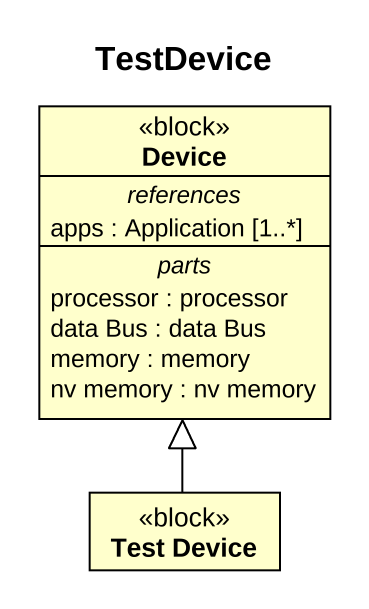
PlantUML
@startuml
title TestDevice
hide circle
hide empty members
class Device <<block>> {
  -- references --
  apps : Application [1..*]
  -- parts --
  processor : processor
  data Bus : data Bus
  memory : memory
  nv memory : nv memory
}
class "Test Device" as Test_Device <<block>>
Test_Device -up-|> Device
@enduml
